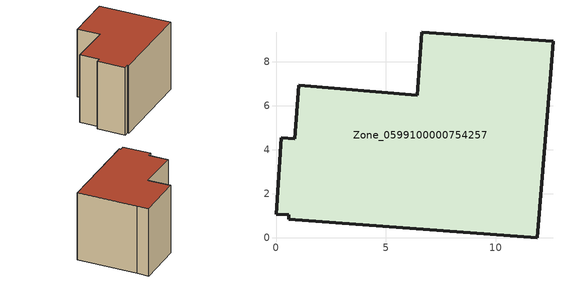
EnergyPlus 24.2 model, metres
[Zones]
Zone_0599100000754257
 floor ground (C_G): 0.24,4.54 0.84,4.5 1.03,6.94 6.43,6.48 6.62,9.34 12.61,8.93 12.51,7.49 11.9,0 0.57,0.83 0.57,1.04 0,1.07 z0
 wall outside (C_F): 12.61,8.93 6.62,9.34 6.43,6.48 1.03,6.94 0.84,4.5 0.24,4.54 0,1.07 0.57,1.04 0.57,0.83 11.9,0 12.51,7.49 12.61,8.93 z0:8.69
 roof outside (C_R): 11.9,0 12.51,7.49 12.61,8.93 6.62,9.34 6.43,6.48 1.03,6.94 0.84,4.5 0.24,4.54 0,1.07 0.57,1.04 0.57,0.83 z8.69
[BUILDING]
Pand.0599100000754257: North Axis=0; Terrain=City; Loads Convergence Tolerance Value=0.04; Temperature Convergence Tolerance Value=0.4; Solar Distribution=FullExterior; Maximum Number of Warmup Days=25; Minimum Number of Warmup Days=1
[Site:Location]
Rotterdam.The.Hague.AP_ZH_NLD Design_Conditions: Latitude=51.96; Longitude=4.45; Time Zone=1; Elevation=-4.5
[SITE:GROUNDTEMPERATURE:BUILDINGSURFACE]
18, 18, 18, 18, 18, 18, 18, 18, 18, 18, 18, 18
[MATERIAL] Thermal Absorptance=0.9; Solar Absorptance=0.7; Visible Absorptance=0.7
Name | Roughness | Thickness | Conductivity | Density | Specific Heat
G.D.2006-2014 | MediumSmooth | 0.15 | 0.06 | 540 | 1210
F.D.2006-2014 | Rough | 0.3 | 0.12 | 1920 | 840
R.D.2006-2014 | MediumRough | 0.2 | 0.08 | 1500 | 1000
[CONSTRUCTION]
C_G: G.D.2006-2014
C_F: F.D.2006-2014
C_R: R.D.2006-2014
[ZONE]
Zone_0599100000754257: Type=1; Multiplier=1; Ceiling Height=Autocalculate; Volume=Autocalculate; Floor Area=autocalculate; Part of Total Floor Area=Yes
[ZONEINFILTRATION:DESIGNFLOWRATE]
Infil_Zone_0599100000754257: Zone or ZoneList or Space or SpaceList=Zone_0599100000754257; Schedule=AlwaysOn; Design Flow Rate Calculation Method=Flow/Area; Flow Rate per Floor Area=0.0021; Constant Term Coefficient=1; Temperature Term Coefficient=0; Velocity Term Coefficient=0; Velocity Squared Term Coefficient=0
[HVACTEMPLATE:ZONE:IDEALLOADSAIRSYSTEM]
Zone_0599100000754257: Maximum Heating Supply Air Temperature=50; Minimum Cooling Supply Air Temperature=13; Maximum Heating Supply Air Humidity Ratio=0.0156; Minimum Cooling Supply Air Humidity Ratio=0.0077; Heating Limit=NoLimit; Cooling Limit=NoLimit; Dehumidification Control Type=ConstantSensibleHeatRatio; Cooling Sensible Heat Ratio=0.7; Dehumidification Setpoint=60; Humidification Control Type=None; Humidification Setpoint=30; Outdoor Air Method=None; Outdoor Air Flow Rate per Person=0.00944; Outdoor Air Flow Rate per Zone Floor Area=0; Outdoor Air Flow Rate per Zone=0; Demand Controlled Ventilation Type=None; Outdoor Air Economizer Type=NoEconomizer; Heat Recovery Type=None; Sensible Heat Recovery Effectiveness=0.7; Latent Heat Recovery Effectiveness=0.65
[ZONECONTROL:THERMOSTAT]
ThermostatControl_Zone_0599100000754257: Zone or ZoneList=Zone_0599100000754257; Control Type Schedule=DualSetpointControlType; Control 1=Thermostat_Zone_0599100000754257; Temperature Difference Between Cutout And Setpoint=0
[THERMOSTATSETPOINT:DUALSETPOINT]
Thermostat_Zone_0599100000754257: Heating Setpoint Temperature Schedule=HeatingSetpoint_Zone_0599100000754257; Cooling Setpoint Temperature Schedule=CoolingSetpoint_Zone_0599100000754257
[SCHEDULE:COMPACT]
HeatingSetpoint_Zone_0599100000754257: Through: 12/31, For: AllDays, Until: 24:00, 21
CoolingSetpoint_Zone_0599100000754257: Through: 12/31, For: AllDays, Until: 24:00, 24
DualSetpointControlType: Through: 12/31, For: AllDays, Until: 24:00, 4
AlwaysOn: Through: 12/31, For: AllDays, Until: 24:00, 1
